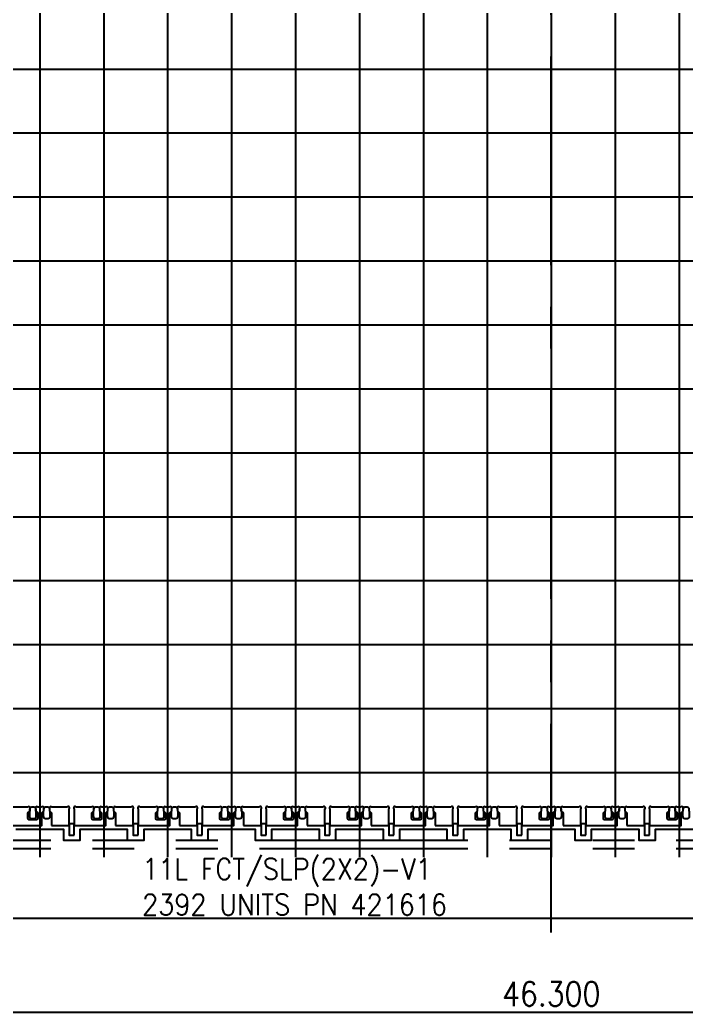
# Model space of a CAD drawing. Extents: x -105 to 405, y -68 to 126.
# Drawn here: x 245.94 to 269.91, y 27.81 to 63.49 of the extents above; entities that cross this region are included whole.
import ezdxf

# ---------------------------------------------------------------- set-up
doc = ezdxf.new("R2010")
doc.units = 0
doc.linetypes.add('CENTER', pattern=[12, 7.5, -1.5, 1.5, -1.5])
doc.linetypes.add('PHANTOM', pattern=[15, 7.5, -1.5, 1.5, -1.5, 1.5, -1.5])
doc.layers.get('0').update_dxf_attribs({"linetype": 'CONTINUOUS'})
doc.layers.add('2', color=7, linetype='CONTINUOUS')
doc.layers.add('2D', color=4, linetype='CONTINUOUS')
doc.styles.add('ROMANS', font='romans.shx')
doc.styles.get("Standard").update_dxf_attribs({"font": 'ROMANS', "bigfont": 'EXTFONT2'})

# ---------------------------------------------------------------- blocks, each defined once
blk = doc.blocks.new('DESC')
at = {"style": 'ROMANS', "width": 0.9}
for s, p in [('11L FCT/SLP(2X2)-V1', (-6.259, 0.303)), ('2392 UNITS PN 421616', (-6.259, -0.979))]:
    blk.add_text(s, height=0.75, dxfattribs=at).set_placement(p)

msp = doc.modelspace()

# ---------------------------------------------------------------- linework, layer by layer
at = {"layer": '2', "linetype": 'CONTINUOUS'}
msp.add_lwpolyline([(297.9078, 31.1749), (234.8045, 31.1749), (233.8045, 32.1749), (233.8045, 40.1749), (234.8045, 40.1749, 0.4142136), (235.8045, 41.1749), (235.8045, 48.1749, 0.4142136), (234.8045, 49.1749), (233.8045, 49.1749), (233.8045, 51.1749), (234.8045, 51.1749, 0.4142136), (235.8045, 52.1749), (235.8045, 59.1749, 0.4142136), (234.8045, 60.1749), (233.8045, 60.1749), (233.8045, 70.1749)], format="xyb", dxfattribs=at)
for points in [[(246.7295, 34.7749), (246.7295, 34.9749), (246.8045, 35.0499), (246.8045, 35.1499, 0.6718011), (246.7188, 35.1849), (246.5902, 35.1849, 0.6718011), (246.5045, 35.1499), (246.5045, 35.0499), (246.5795, 34.9749), (246.5795, 34.7749, -0.4142136), (246.5295, 34.7249), (246.2795, 34.7249, -0.4142136), (246.2295, 34.7749), (246.2295, 34.9749), (246.3045, 35.0499), (246.3045, 35.1499, 0.6718011), (246.2188, 35.1849), (245.6652, 35.1849, 1.010051), (245.5945, 35.1142), (245.5945, 34.5249), (246.7295, 34.5249)], [(247.0795, 34.5249), (247.7145, 34.5249), (247.7145, 35.1142, 1.010051), (247.6438, 35.1849), (247.0902, 35.1849, 0.6718011), (247.0045, 35.1499), (247.0045, 35.0499), (247.0795, 34.9749), (247.0795, 34.7749)], [(249.0295, 34.7749), (249.0295, 34.9749), (249.1045, 35.0499), (249.1045, 35.1499, 0.6718011), (249.0188, 35.1849), (248.8902, 35.1849, 0.6718011), (248.8045, 35.1499), (248.8045, 35.0499), (248.8795, 34.9749), (248.8795, 34.7749, -0.4142136), (248.8295, 34.7249), (248.5795, 34.7249, -0.4142136), (248.5295, 34.7749), (248.5295, 34.9749), (248.6045, 35.0499), (248.6045, 35.1499, 0.6718011), (248.5188, 35.1849), (247.9652, 35.1849, 1.010051), (247.8945, 35.1142), (247.8945, 34.5249), (249.0295, 34.5249)], [(249.3795, 34.5249), (250.0145, 34.5249), (250.0145, 35.1142, 1.010051), (249.9438, 35.1849), (249.3902, 35.1849, 0.6718011), (249.3045, 35.1499), (249.3045, 35.0499), (249.3795, 34.9749), (249.3795, 34.7749)], [(251.3295, 34.7749), (251.3295, 34.9749), (251.4045, 35.0499), (251.4045, 35.1499, 0.6718011), (251.3188, 35.1849), (251.1902, 35.1849, 0.6718011), (251.1045, 35.1499), (251.1045, 35.0499), (251.1795, 34.9749), (251.1795, 34.7749, -0.4142136), (251.1295, 34.7249), (250.8795, 34.7249, -0.4142136), (250.8295, 34.7749), (250.8295, 34.9749), (250.9045, 35.0499), (250.9045, 35.1499, 0.6718011), (250.8188, 35.1849), (250.2652, 35.1849, 1.010051), (250.1945, 35.1142), (250.1945, 34.5249), (251.3295, 34.5249)], [(251.6795, 34.5249), (252.3145, 34.5249), (252.3145, 35.1142, 1.010051), (252.2438, 35.1849), (251.6902, 35.1849, 0.6718011), (251.6045, 35.1499), (251.6045, 35.0499), (251.6795, 34.9749), (251.6795, 34.7749)], [(253.6295, 34.7749), (253.6295, 34.9749), (253.7045, 35.0499), (253.7045, 35.1499, 0.6718011), (253.6188, 35.1849), (253.4902, 35.1849, 0.6718011), (253.4045, 35.1499), (253.4045, 35.0499), (253.4795, 34.9749), (253.4795, 34.7749, -0.4142136), (253.4295, 34.7249), (253.1795, 34.7249, -0.4142136), (253.1295, 34.7749), (253.1295, 34.9749), (253.2045, 35.0499), (253.2045, 35.1499, 0.6718011), (253.1188, 35.1849), (252.5652, 35.1849, 1.010051), (252.4945, 35.1142), (252.4945, 34.5249), (253.6295, 34.5249)], [(253.9795, 34.5249), (254.6145, 34.5249), (254.6145, 35.1142, 1.010051), (254.5438, 35.1849), (253.9902, 35.1849, 0.6718011), (253.9045, 35.1499), (253.9045, 35.0499), (253.9795, 34.9749), (253.9795, 34.7749)], [(255.9295, 34.7749), (255.9295, 34.9749), (256.0045, 35.0499), (256.0045, 35.1499, 0.6718011), (255.9188, 35.1849), (255.7902, 35.1849, 0.6718011), (255.7045, 35.1499), (255.7045, 35.0499), (255.7795, 34.9749), (255.7795, 34.7749, -0.4142136), (255.7295, 34.7249), (255.4795, 34.7249, -0.4142136), (255.4295, 34.7749), (255.4295, 34.9749), (255.5045, 35.0499), (255.5045, 35.1499, 0.6718011), (255.4188, 35.1849), (254.8652, 35.1849, 1.010051), (254.7945, 35.1142), (254.7945, 34.5249), (255.9295, 34.5249)], [(256.2795, 34.5249), (256.9145, 34.5249), (256.9145, 35.1142, 1.010051), (256.8438, 35.1849), (256.2902, 35.1849, 0.6718011), (256.2045, 35.1499), (256.2045, 35.0499), (256.2795, 34.9749), (256.2795, 34.7749)], [(258.2295, 34.7749), (258.2295, 34.9749), (258.3045, 35.0499), (258.3045, 35.1499, 0.6718011), (258.2188, 35.1849), (258.0902, 35.1849, 0.6718011), (258.0045, 35.1499), (258.0045, 35.0499), (258.0795, 34.9749), (258.0795, 34.7749, -0.4142136), (258.0295, 34.7249), (257.7795, 34.7249, -0.4142136), (257.7295, 34.7749), (257.7295, 34.9749), (257.8045, 35.0499), (257.8045, 35.1499, 0.6718011), (257.7188, 35.1849), (257.1652, 35.1849, 1.010051), (257.0945, 35.1142), (257.0945, 34.5249), (258.2295, 34.5249)], [(258.5795, 34.5249), (259.2145, 34.5249), (259.2145, 35.1142, 1.010051), (259.1438, 35.1849), (258.5902, 35.1849, 0.6718011), (258.5045, 35.1499), (258.5045, 35.0499), (258.5795, 34.9749), (258.5795, 34.7749)], [(260.5295, 34.7749), (260.5295, 34.9749), (260.6045, 35.0499), (260.6045, 35.1499, 0.6718011), (260.5188, 35.1849), (260.3902, 35.1849, 0.6718011), (260.3045, 35.1499), (260.3045, 35.0499), (260.3795, 34.9749), (260.3795, 34.7749, -0.4142136), (260.3295, 34.7249), (260.0795, 34.7249, -0.4142136), (260.0295, 34.7749), (260.0295, 34.9749), (260.1045, 35.0499), (260.1045, 35.1499, 0.6718011), (260.0188, 35.1849), (259.4652, 35.1849, 1.010051), (259.3945, 35.1142), (259.3945, 34.5249), (260.5295, 34.5249)], [(260.8795, 34.5249), (261.5145, 34.5249), (261.5145, 35.1142, 1.010051), (261.4438, 35.1849), (260.8902, 35.1849, 0.6718011), (260.8045, 35.1499), (260.8045, 35.0499), (260.8795, 34.9749), (260.8795, 34.7749)], [(262.8295, 34.7749), (262.8295, 34.9749), (262.9045, 35.0499), (262.9045, 35.1499, 0.6718011), (262.8188, 35.1849), (262.6902, 35.1849, 0.6718011), (262.6045, 35.1499), (262.6045, 35.0499), (262.6795, 34.9749), (262.6795, 34.7749, -0.4142136), (262.6295, 34.7249), (262.3795, 34.7249, -0.4142136), (262.3295, 34.7749), (262.3295, 34.9749), (262.4045, 35.0499), (262.4045, 35.1499, 0.6718011), (262.3188, 35.1849), (261.7652, 35.1849, 1.010051), (261.6945, 35.1142), (261.6945, 34.5249), (262.8295, 34.5249)], [(263.1795, 34.5249), (263.8145, 34.5249), (263.8145, 35.1142, 1.010051), (263.7438, 35.1849), (263.1902, 35.1849, 0.6718011), (263.1045, 35.1499), (263.1045, 35.0499), (263.1795, 34.9749), (263.1795, 34.7749)], [(265.1295, 34.7749), (265.1295, 34.9749), (265.2045, 35.0499), (265.2045, 35.1499, 0.6718011), (265.1188, 35.1849), (264.9902, 35.1849, 0.6718011), (264.9045, 35.1499), (264.9045, 35.0499), (264.9795, 34.9749), (264.9795, 34.7749, -0.4142136), (264.9295, 34.7249), (264.6795, 34.7249, -0.4142136), (264.6295, 34.7749), (264.6295, 34.9749), (264.7045, 35.0499), (264.7045, 35.1499, 0.6718011), (264.6188, 35.1849), (264.0652, 35.1849, 1.010051), (263.9945, 35.1142), (263.9945, 34.5249), (265.1295, 34.5249)], [(265.4795, 34.5249), (266.1145, 34.5249), (266.1145, 35.1142, 1.010051), (266.0438, 35.1849), (265.4902, 35.1849, 0.6718011), (265.4045, 35.1499), (265.4045, 35.0499), (265.4795, 34.9749), (265.4795, 34.7749)], [(267.4295, 34.7749), (267.4295, 34.9749), (267.5045, 35.0499), (267.5045, 35.1499, 0.6718011), (267.4188, 35.1849), (267.2902, 35.1849, 0.6718011), (267.2045, 35.1499), (267.2045, 35.0499), (267.2795, 34.9749), (267.2795, 34.7749, -0.4142136), (267.2295, 34.7249), (266.9795, 34.7249, -0.4142136), (266.9295, 34.7749), (266.9295, 34.9749), (267.0045, 35.0499), (267.0045, 35.1499, 0.6718011), (266.9188, 35.1849), (266.3652, 35.1849, 1.010051), (266.2945, 35.1142), (266.2945, 34.5249), (267.4295, 34.5249)], [(267.7795, 34.5249), (268.4145, 34.5249), (268.4145, 35.1142, 1.010051), (268.3438, 35.1849), (267.7902, 35.1849, 0.6718011), (267.7045, 35.1499), (267.7045, 35.0499), (267.7795, 34.9749), (267.7795, 34.7749)], [(269.7295, 34.7749), (269.7295, 34.9749), (269.8045, 35.0499), (269.8045, 35.1499, 0.6718011), (269.7188, 35.1849), (269.5902, 35.1849, 0.6718011), (269.5045, 35.1499), (269.5045, 35.0499), (269.5795, 34.9749), (269.5795, 34.7749, -0.4142136), (269.5295, 34.7249), (269.2795, 34.7249, -0.4142136), (269.2295, 34.7749), (269.2295, 34.9749), (269.3045, 35.0499), (269.3045, 35.1499, 0.6718011), (269.2188, 35.1849), (268.6652, 35.1849, 1.010051), (268.5945, 35.1142), (268.5945, 34.5249), (269.7295, 34.5249)]]:
    msp.add_lwpolyline(points, format="xyb", close=True, dxfattribs=at)
at = {"layer": '2D', "color": 7, "linetype": 'CENTER'}
msp.add_line((265.0545, 30.6749), (265.0545, 101.6749), dxfattribs=at)
at = {"layer": '2D'}
for p, q in [((246.6545, 96.9749), (246.6545, 33.3749)), ((248.9545, 96.9749), (248.9545, 33.3749)), ((251.2545, 96.9749), (251.2545, 33.3749)), ((253.5545, 96.9749), (253.5545, 33.3749)), ((255.8545, 96.9749), (255.8545, 33.3749)), ((258.1545, 96.9749), (258.1545, 33.3749)), ((260.4545, 96.9749), (260.4545, 33.3749)), ((262.7545, 96.9749), (262.7545, 33.3749)), ((265.0545, 96.9749), (265.0545, 33.3749)), ((267.3545, 96.9749), (267.3545, 33.3749)), ((269.6545, 96.9749), (269.6545, 33.3749)), ((236.7545, 61.7249), (293.3545, 61.7249)), ((236.7545, 59.4249), (293.3545, 59.4249)), ((236.7545, 57.1249), (293.3545, 57.1249)), ((236.7545, 54.8249), (293.3545, 54.8249)), ((236.7545, 52.5249), (293.3545, 52.5249)), ((236.7545, 50.2249), (293.3545, 50.2249)), ((236.7545, 47.9249), (293.3545, 47.9249)), ((236.7545, 45.6249), (293.3545, 45.6249)), ((236.7545, 43.3249), (293.3545, 43.3249)), ((236.7545, 41.0249), (293.3545, 41.0249)), ((236.7545, 38.7249), (293.3545, 38.7249)), ((236.7545, 36.4249), (293.3545, 36.4249))]:
    msp.add_line(p, q, dxfattribs=at)
at = {"layer": '2D', "color": 7, "linetype": 'CONTINUOUS'}
msp.add_line((241.9045, 27.8069), (288.2045, 27.8069), dxfattribs=at)
at = {"layer": '2D', "color": 3, "linetype": 'PHANTOM'}
for points in [[(237.0545, 62.4363, 0.2559241), (236.1314, 64.1216, -0.5477226), (236.1314, 66.2282, 0.2559241), (237.0545, 67.9135), (237.0545, 92.9363, 0.2559241), (236.1314, 94.6216, -0.9166595), (237.2852, 96.8288, 0.0990195), (238.0545, 96.6749), (292.0545, 96.6749, 0.0990195), (292.8237, 96.8288, -0.9166595), (293.9776, 94.6216, 0.2559241), (293.0545, 92.9363), (293.0545, 67.9135, 0.2559241), (293.9776, 66.2282, -0.5477226), (293.9776, 64.1216, 0.2559241), (293.0545, 62.4363), (293.0545, 37.4135, 0.2559241), (293.9776, 35.7282, -0.9166595), (292.8237, 33.5211, 0.0990195), (292.0545, 33.6749), (238.0545, 33.6749, 0.0990195), (237.2852, 33.5211, -0.9166595), (236.1314, 35.7282, 0.2559241), (237.0545, 37.4135)], [(237.3545, 62.4363, 0.2559241), (236.2929, 64.3744, -0.5477226), (236.2929, 65.9755, 0.2559241), (237.3545, 67.9135), (237.3545, 92.9363, 0.2559241), (236.2929, 94.8744, -0.9166595), (237.1699, 96.5519, 0.0990195), (238.0545, 96.3749), (292.0545, 96.3749, 0.0990195), (292.9391, 96.5519, -0.9166595), (293.816, 94.8744, 0.2559241), (292.7545, 92.9363), (292.7545, 67.9135, 0.2559241), (293.816, 65.9755, -0.5477226), (293.816, 64.3744, 0.2559241), (292.7545, 62.4363), (292.7545, 37.4135, 0.2559241), (293.816, 35.4755, -0.9166595), (292.9391, 33.798, 0.0990195), (292.0545, 33.9749), (238.0545, 33.9749, 0.0990195), (237.1699, 33.798, -0.9166595), (236.2929, 35.4755, 0.2559241), (237.3545, 37.4135)]]:
    msp.add_lwpolyline(points, format="xyb", close=True, dxfattribs=at)
at = {"layer": '2D', "linetype": 'CONTINUOUS'}
for points in [[(246.5295, 34.8499), (246.5295, 35.0249), (246.5195, 35.0499), (246.5195, 35.0999, 0.4142136), (246.4445, 35.1749), (246.3645, 35.1749, 0.4142136), (246.2895, 35.0999), (246.2895, 35.0499), (246.2795, 35.0249), (246.2795, 34.8499, 0.4142136), (246.3545, 34.7749), (246.4545, 34.7749, 0.4142136)], [(246.7795, 34.8499, 0.4142136), (246.8545, 34.7749), (246.9545, 34.7749, 0.4142136), (247.0295, 34.8499), (247.0295, 35.0249), (247.0195, 35.0499), (247.0195, 35.0999, 0.4142136), (246.9445, 35.1749), (246.8645, 35.1749, 0.4142136), (246.7895, 35.0999), (246.7895, 35.0499), (246.7795, 35.0249)], [(248.8295, 34.8499), (248.8295, 35.0249), (248.8195, 35.0499), (248.8195, 35.0999, 0.4142136), (248.7445, 35.1749), (248.6645, 35.1749, 0.4142136), (248.5895, 35.0999), (248.5895, 35.0499), (248.5795, 35.0249), (248.5795, 34.8499, 0.4142136), (248.6545, 34.7749), (248.7545, 34.7749, 0.4142136)], [(249.0795, 34.8499, 0.4142136), (249.1545, 34.7749), (249.2545, 34.7749, 0.4142136), (249.3295, 34.8499), (249.3295, 35.0249), (249.3195, 35.0499), (249.3195, 35.0999, 0.4142136), (249.2445, 35.1749), (249.1645, 35.1749, 0.4142136), (249.0895, 35.0999), (249.0895, 35.0499), (249.0795, 35.0249)], [(251.1295, 34.8499), (251.1295, 35.0249), (251.1195, 35.0499), (251.1195, 35.0999, 0.4142136), (251.0445, 35.1749), (250.9645, 35.1749, 0.4142136), (250.8895, 35.0999), (250.8895, 35.0499), (250.8795, 35.0249), (250.8795, 34.8499, 0.4142136), (250.9545, 34.7749), (251.0545, 34.7749, 0.4142136)], [(251.3795, 34.8499, 0.4142136), (251.4545, 34.7749), (251.5545, 34.7749, 0.4142136), (251.6295, 34.8499), (251.6295, 35.0249), (251.6195, 35.0499), (251.6195, 35.0999, 0.4142136), (251.5445, 35.1749), (251.4645, 35.1749, 0.4142136), (251.3895, 35.0999), (251.3895, 35.0499), (251.3795, 35.0249)], [(253.4295, 34.8499), (253.4295, 35.0249), (253.4195, 35.0499), (253.4195, 35.0999, 0.4142136), (253.3445, 35.1749), (253.2645, 35.1749, 0.4142136), (253.1895, 35.0999), (253.1895, 35.0499), (253.1795, 35.0249), (253.1795, 34.8499, 0.4142136), (253.2545, 34.7749), (253.3545, 34.7749, 0.4142136)], [(253.6795, 34.8499, 0.4142136), (253.7545, 34.7749), (253.8545, 34.7749, 0.4142136), (253.9295, 34.8499), (253.9295, 35.0249), (253.9195, 35.0499), (253.9195, 35.0999, 0.4142136), (253.8445, 35.1749), (253.7645, 35.1749, 0.4142136), (253.6895, 35.0999), (253.6895, 35.0499), (253.6795, 35.0249)], [(255.7295, 34.8499), (255.7295, 35.0249), (255.7195, 35.0499), (255.7195, 35.0999, 0.4142136), (255.6445, 35.1749), (255.5645, 35.1749, 0.4142136), (255.4895, 35.0999), (255.4895, 35.0499), (255.4795, 35.0249), (255.4795, 34.8499, 0.4142136), (255.5545, 34.7749), (255.6545, 34.7749, 0.4142136)], [(255.9795, 34.8499, 0.4142136), (256.0545, 34.7749), (256.1545, 34.7749, 0.4142136), (256.2295, 34.8499), (256.2295, 35.0249), (256.2195, 35.0499), (256.2195, 35.0999, 0.4142136), (256.1445, 35.1749), (256.0645, 35.1749, 0.4142136), (255.9895, 35.0999), (255.9895, 35.0499), (255.9795, 35.0249)], [(258.0295, 34.8499), (258.0295, 35.0249), (258.0195, 35.0499), (258.0195, 35.0999, 0.4142136), (257.9445, 35.1749), (257.8645, 35.1749, 0.4142136), (257.7895, 35.0999), (257.7895, 35.0499), (257.7795, 35.0249), (257.7795, 34.8499, 0.4142136), (257.8545, 34.7749), (257.9545, 34.7749, 0.4142136)], [(258.2795, 34.8499, 0.4142136), (258.3545, 34.7749), (258.4545, 34.7749, 0.4142136), (258.5295, 34.8499), (258.5295, 35.0249), (258.5195, 35.0499), (258.5195, 35.0999, 0.4142136), (258.4445, 35.1749), (258.3645, 35.1749, 0.4142136), (258.2895, 35.0999), (258.2895, 35.0499), (258.2795, 35.0249)], [(260.3295, 34.8499), (260.3295, 35.0249), (260.3195, 35.0499), (260.3195, 35.0999, 0.4142136), (260.2445, 35.1749), (260.1645, 35.1749, 0.4142136), (260.0895, 35.0999), (260.0895, 35.0499), (260.0795, 35.0249), (260.0795, 34.8499, 0.4142136), (260.1545, 34.7749), (260.2545, 34.7749, 0.4142136)], [(260.5795, 34.8499, 0.4142136), (260.6545, 34.7749), (260.7545, 34.7749, 0.4142136), (260.8295, 34.8499), (260.8295, 35.0249), (260.8195, 35.0499), (260.8195, 35.0999, 0.4142136), (260.7445, 35.1749), (260.6645, 35.1749, 0.4142136), (260.5895, 35.0999), (260.5895, 35.0499), (260.5795, 35.0249)], [(262.6295, 34.8499), (262.6295, 35.0249), (262.6195, 35.0499), (262.6195, 35.0999, 0.4142136), (262.5445, 35.1749), (262.4645, 35.1749, 0.4142136), (262.3895, 35.0999), (262.3895, 35.0499), (262.3795, 35.0249), (262.3795, 34.8499, 0.4142136), (262.4545, 34.7749), (262.5545, 34.7749, 0.4142136)], [(262.8795, 34.8499, 0.4142136), (262.9545, 34.7749), (263.0545, 34.7749, 0.4142136), (263.1295, 34.8499), (263.1295, 35.0249), (263.1195, 35.0499), (263.1195, 35.0999, 0.4142136), (263.0445, 35.1749), (262.9645, 35.1749, 0.4142136), (262.8895, 35.0999), (262.8895, 35.0499), (262.8795, 35.0249)], [(264.9295, 34.8499), (264.9295, 35.0249), (264.9195, 35.0499), (264.9195, 35.0999, 0.4142136), (264.8445, 35.1749), (264.7645, 35.1749, 0.4142136), (264.6895, 35.0999), (264.6895, 35.0499), (264.6795, 35.0249), (264.6795, 34.8499, 0.4142136), (264.7545, 34.7749), (264.8545, 34.7749, 0.4142136)], [(265.1795, 34.8499, 0.4142136), (265.2545, 34.7749), (265.3545, 34.7749, 0.4142136), (265.4295, 34.8499), (265.4295, 35.0249), (265.4195, 35.0499), (265.4195, 35.0999, 0.4142136), (265.3445, 35.1749), (265.2645, 35.1749, 0.4142136), (265.1895, 35.0999), (265.1895, 35.0499), (265.1795, 35.0249)], [(267.2295, 34.8499), (267.2295, 35.0249), (267.2195, 35.0499), (267.2195, 35.0999, 0.4142136), (267.1445, 35.1749), (267.0645, 35.1749, 0.4142136), (266.9895, 35.0999), (266.9895, 35.0499), (266.9795, 35.0249), (266.9795, 34.8499, 0.4142136), (267.0545, 34.7749), (267.1545, 34.7749, 0.4142136)], [(267.4795, 34.8499, 0.4142136), (267.5545, 34.7749), (267.6545, 34.7749, 0.4142136), (267.7295, 34.8499), (267.7295, 35.0249), (267.7195, 35.0499), (267.7195, 35.0999, 0.4142136), (267.6445, 35.1749), (267.5645, 35.1749, 0.4142136), (267.4895, 35.0999), (267.4895, 35.0499), (267.4795, 35.0249)], [(269.5295, 34.8499), (269.5295, 35.0249), (269.5195, 35.0499), (269.5195, 35.0999, 0.4142136), (269.4445, 35.1749), (269.3645, 35.1749, 0.4142136), (269.2895, 35.0999), (269.2895, 35.0499), (269.2795, 35.0249), (269.2795, 34.8499, 0.4142136), (269.3545, 34.7749), (269.4545, 34.7749, 0.4142136)], [(269.7795, 34.8499, 0.4142136), (269.8545, 34.7749), (269.9545, 34.7749, 0.4142136), (270.0295, 34.8499), (270.0295, 35.0249), (270.0195, 35.0499), (270.0195, 35.0999, 0.4142136), (269.9445, 35.1749), (269.8645, 35.1749, 0.4142136), (269.7895, 35.0999), (269.7895, 35.0499), (269.7795, 35.0249)]]:
    msp.add_lwpolyline(points, format="xyb", close=True, dxfattribs=at)
msp.add_lwpolyline([(270.5145, 34.3749), (268.7945, 34.3749), (268.7945, 33.9749), (268.5045, 33.9749), (268.2145, 33.9749), (268.2145, 34.3749), (266.4945, 34.3749), (266.4945, 33.9749), (266.2045, 33.9749), (265.9145, 33.9749), (265.9145, 34.3749), (264.1945, 34.3749), (264.1945, 33.9749), (263.9045, 33.9749), (263.6145, 33.9749), (263.6145, 34.3749), (261.8945, 34.3749), (261.8945, 33.9749), (261.6045, 33.9749), (261.3145, 33.9749), (261.3145, 34.3749), (259.5945, 34.3749), (259.5945, 33.9749), (259.3045, 33.9749), (259.0145, 33.9749), (259.0145, 34.3749), (257.2945, 34.3749), (257.2945, 33.9749), (257.0045, 33.9749), (256.7145, 33.9749), (256.7145, 34.3749), (254.9945, 34.3749), (254.9945, 33.9749), (254.7045, 33.9749), (254.4145, 33.9749), (254.4145, 34.3749), (252.6945, 34.3749), (252.6945, 33.9749), (252.4045, 33.9749), (252.1145, 33.9749), (252.1145, 34.3749), (250.3945, 34.3749), (250.3945, 33.9749), (250.1045, 33.9749), (249.8145, 33.9749), (249.8145, 34.3749), (248.0945, 34.3749), (248.0945, 33.9749), (247.8045, 33.9749), (247.5145, 33.9749), (247.5145, 34.3749), (245.7945, 34.3749)], dxfattribs=at)
for points in [[(247.8945, 34.1749), (247.8945, 34.5749), (247.8045, 34.5749), (247.7145, 34.5749), (247.7145, 34.1749), (247.8045, 34.1749)], [(250.1945, 34.1749), (250.1945, 34.5749), (250.1045, 34.5749), (250.0145, 34.5749), (250.0145, 34.1749), (250.1045, 34.1749)], [(252.4945, 34.1749), (252.4945, 34.5749), (252.4045, 34.5749), (252.3145, 34.5749), (252.3145, 34.1749), (252.4045, 34.1749)], [(254.7945, 34.1749), (254.7945, 34.5749), (254.7045, 34.5749), (254.6145, 34.5749), (254.6145, 34.1749), (254.7045, 34.1749)], [(257.0945, 34.1749), (257.0945, 34.5749), (257.0045, 34.5749), (256.9145, 34.5749), (256.9145, 34.1749), (257.0045, 34.1749)], [(259.3945, 34.1749), (259.3945, 34.5749), (259.3045, 34.5749), (259.2145, 34.5749), (259.2145, 34.1749), (259.3045, 34.1749)], [(261.6945, 34.1749), (261.6945, 34.5749), (261.6045, 34.5749), (261.5145, 34.5749), (261.5145, 34.1749), (261.6045, 34.1749)], [(263.9945, 34.1749), (263.9945, 34.5749), (263.9045, 34.5749), (263.8145, 34.5749), (263.8145, 34.1749), (263.9045, 34.1749)], [(266.2945, 34.1749), (266.2945, 34.5749), (266.2045, 34.5749), (266.1145, 34.5749), (266.1145, 34.1749), (266.2045, 34.1749)], [(268.5945, 34.1749), (268.5945, 34.5749), (268.5045, 34.5749), (268.4145, 34.5749), (268.4145, 34.1749), (268.5045, 34.1749)]]:
    msp.add_lwpolyline(points, close=True, dxfattribs=at)

# ---------------------------------------------------------------- block references
at = {"layer": '2'}
msp.add_blockref('DESC', (256.598, 32.2745), dxfattribs=at)

# ---------------------------------------------------------------- texts
at = {"layer": '2D', "color": 7, "insert": (265.0545, 28.0256), "char_height": 0.875, "attachment_point": 8}
msp.add_mtext('\\W0.857143;46.300', dxfattribs=at)

doc.saveas('drawing.dxf')
